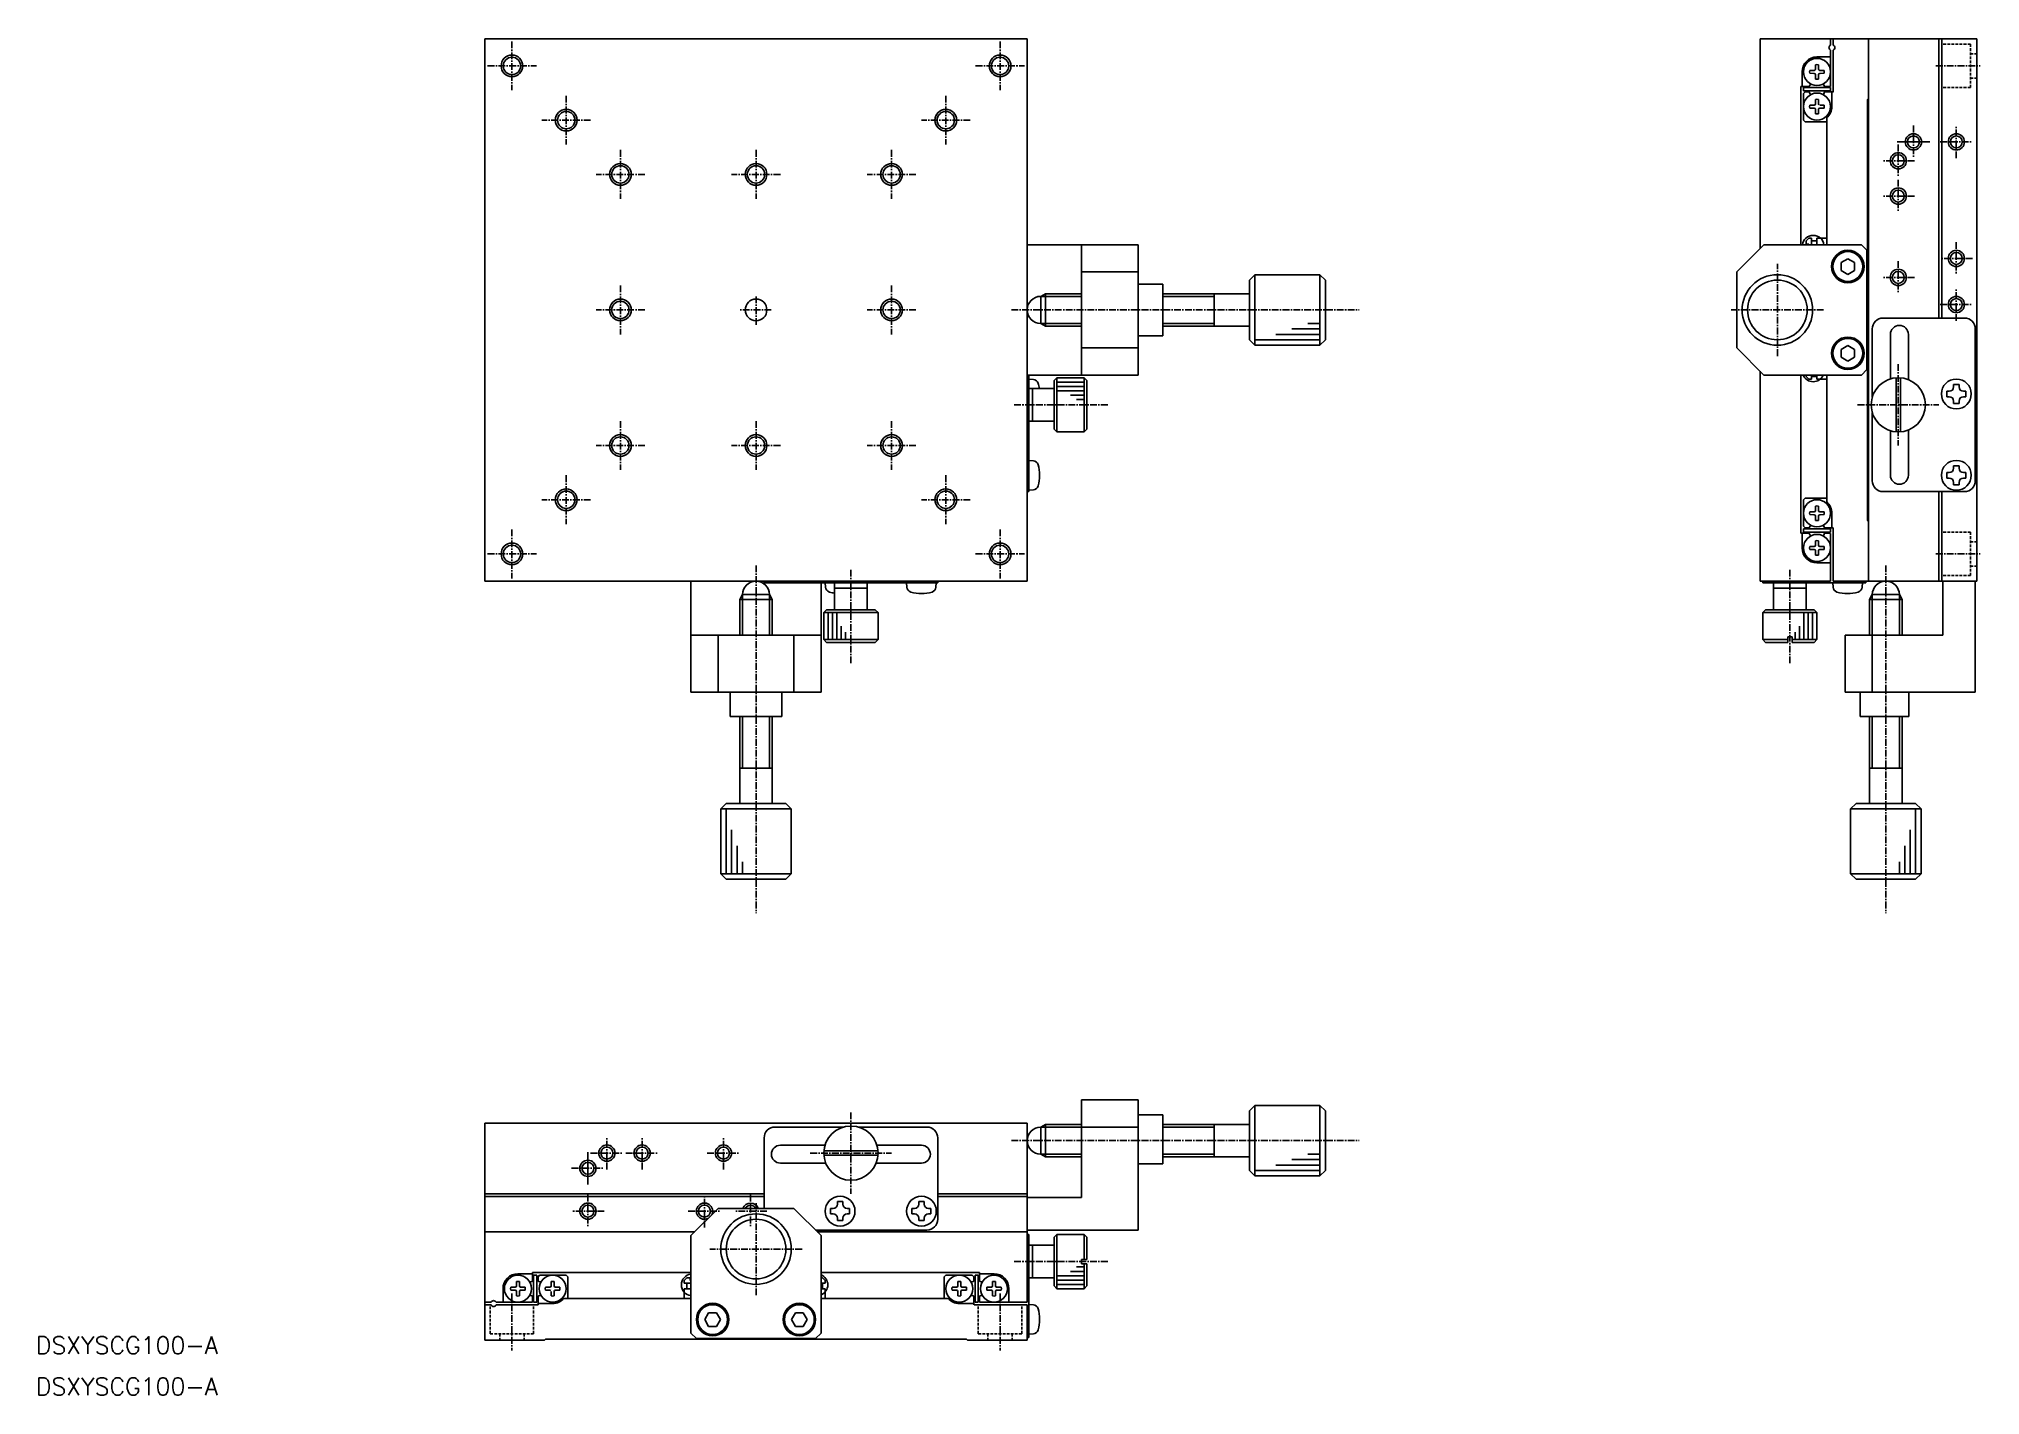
# Model space of a CAD drawing. Extents: x 2601 to 2959, y -719 to -469.
import ezdxf

# ---------------------------------------------------------------- set-up
doc = ezdxf.new("R2010")
doc.units = 0
doc.linetypes.add('CENTER', pattern=[2, 1.25, -0.25, 0.25, -0.25])
doc.linetypes.add('DASHED', pattern=[0.75, 0.5, -0.25])
doc.layers.get('0').update_dxf_attribs({"linetype": 'CONTINUOUS'})
doc.layers.add('CENTER', color=1, linetype='CENTER')
doc.styles.get("Standard").update_dxf_attribs({"font": 'TXT', "bigfont": 'BIGFONT'})

msp = doc.modelspace()

# ---------------------------------------------------------------- linework, layer by layer
for p, q in [((2683.71, -469.05), (2683.71, -569.05)), ((2783.71, -469.05), (2683.71, -469.05)), ((2783.71, -569.05), (2783.71, -469.05)), ((2783.71, -507.05), (2804.21, -507.05)), ((2793.71, -531.05), (2793.71, -507.05)), ((2804.21, -531.05), (2804.21, -507.05)), ((2793.71, -512.05), (2804.21, -512.05)), ((2808.71, -514.3), (2804.21, -514.3)), ((2808.71, -523.8), (2808.71, -514.3)), ((2824.71, -513.55), (2825.71, -512.55)), ((2824.71, -524.55), (2824.71, -513.55)), ((2837.71, -512.55), (2825.71, -512.55)), ((2838.71, -513.55), (2837.71, -512.55)), ((2838.71, -513.55), (2838.71, -524.55)), ((2787.07, -516.05), (2786.21, -516.55)), ((2786.21, -521.55), (2786.21, -516.55)), ((2787.07, -516.05), (2793.71, -516.05)), ((2787.07, -522.05), (2787.07, -516.05)), ((2808.71, -516.05), (2824.71, -516.05)), ((2818.21, -516.05), (2818.21, -522.05)), ((2787.07, -522.05), (2786.21, -521.55)), ((2787.07, -522.05), (2793.71, -522.05)), ((2808.71, -522.05), (2824.71, -522.05)), ((2793.71, -526.05), (2804.21, -526.05)), ((2808.71, -523.8), (2804.21, -523.8)), ((2824.71, -524.55), (2825.71, -525.55)), ((2837.71, -525.55), (2825.71, -525.55)), ((2838.71, -524.55), (2837.71, -525.55)), ((2783.71, -531.05), (2804.21, -531.05)), ((2784.01, -552.55), (2784.01, -531.05)), ((2784.01, -531.8), (2784.85, -531.88)), ((2784.01, -531.8), (2784.85, -531.88)), ((2789.21, -531.55), (2788.71, -532.05)), ((2788.71, -532.05), (2788.71, -541.05)), ((2789.21, -531.55), (2794.21, -531.55)), ((2794.71, -532.05), (2794.21, -531.55)), ((2794.71, -541.05), (2794.71, -532.05)), ((2784.01, -533.55), (2788.71, -533.55)), ((2784.71, -533.55), (2784.71, -539.55)), ((2783.71, -539.55), (2788.71, -539.55)), ((2788.71, -541.05), (2789.21, -541.55)), ((2789.21, -541.55), (2794.21, -541.55)), ((2794.21, -541.55), (2794.71, -541.05)), ((2784.01, -546.8), (2784.85, -546.88)), ((2784.01, -552.55), (2783.71, -552.55)), ((2784.85, -552.23), (2784.01, -552.3)), ((2783.71, -569.05), (2683.71, -569.05)), ((2721.71, -569.05), (2721.71, -589.55)), ((2735.21, -569.35), (2735.21, -569.05)), ((2767.21, -569.35), (2767.21, -569.05)), ((2730.71, -572.42), (2731.21, -571.55)), ((2730.71, -572.42), (2736.71, -572.42)), ((2730.71, -572.42), (2730.71, -579.05)), ((2731.21, -571.55), (2736.21, -571.55)), ((2767.21, -569.35), (2735.21, -569.35)), ((2736.71, -572.42), (2736.21, -571.55)), ((2736.71, -572.42), (2736.71, -579.05)), ((2745.71, -569.35), (2745.71, -589.55)), ((2746.46, -569.35), (2746.53, -570.2)), ((2748.21, -569.35), (2748.21, -574.35)), ((2748.21, -570.35), (2754.21, -570.35)), ((2754.21, -569.35), (2754.21, -574.35)), ((2761.46, -569.35), (2761.53, -570.2)), ((2766.88, -570.2), (2766.96, -569.35)), ((2746.21, -574.85), (2746.71, -574.35)), ((2746.21, -574.85), (2746.21, -579.85)), ((2746.71, -574.35), (2755.71, -574.35)), ((2755.71, -574.35), (2756.21, -574.85)), ((2756.21, -574.85), (2756.21, -579.85)), ((2721.71, -579.05), (2745.71, -579.05)), ((2726.71, -579.05), (2726.71, -589.55)), ((2740.71, -579.05), (2740.71, -589.55)), ((2746.71, -580.35), (2746.21, -579.85)), ((2756.21, -579.85), (2755.71, -580.35)), ((2755.71, -580.35), (2746.71, -580.35)), ((2721.71, -589.55), (2745.71, -589.55)), ((2728.96, -594.05), (2728.96, -589.55)), ((2738.46, -594.05), (2738.46, -589.55)), ((2728.96, -594.05), (2738.46, -594.05)), ((2730.71, -594.05), (2730.71, -610.05)), ((2736.71, -594.05), (2736.71, -610.05)), ((2736.71, -603.55), (2730.71, -603.55)), ((2728.21, -610.05), (2727.21, -611.05)), ((2727.21, -623.05), (2727.21, -611.05)), ((2728.21, -610.05), (2739.21, -610.05)), ((2739.21, -610.05), (2740.21, -611.05)), ((2740.21, -623.05), (2740.21, -611.05)), ((2728.21, -624.05), (2727.21, -623.05)), ((2739.21, -624.05), (2728.21, -624.05)), ((2739.21, -624.05), (2740.21, -623.05))]:
    msp.add_line(p, q)
at = {"color": 7, "linetype": 'CONTINUOUS'}
for p, q in [((2918.85, -469.05), (2918.85, -507.75)), ((2938.85, -469.05), (2918.85, -469.05)), ((2918.85, -507.75), (2918.85, -469.05)), ((2929.35, -472.4), (2931.85, -472.4)), ((2931.85, -469.05), (2931.85, -470.2)), ((2931.85, -477.86), (2931.85, -471.12)), ((2932.35, -469.05), (2932.35, -470.2)), ((2932.35, -478.86), (2932.35, -471.12)), ((2938.85, -469.05), (2938.85, -569.05)), ((2958.85, -469.05), (2938.85, -469.05)), ((2938.85, -469.05), (2938.85, -480.06)), ((2938.85, -469.05), (2938.85, -480.05)), ((2951.85, -520.55), (2951.85, -469.05)), ((2952.35, -520.55), (2952.35, -469.05)), ((2958.85, -569.05), (2958.85, -469.05)), ((2926.6, -475.15), (2926.6, -477.85)), ((2928.85, -474.88), (2928.03, -474.89)), ((2928.85, -475.43), (2928.03, -475.41)), ((2928.85, -474.88), (2929.02, -474.8)), ((2928.85, -475.43), (2929.02, -475.5)), ((2929.08, -474.67), (2929.02, -474.8)), ((2929.08, -475.63), (2929.02, -475.5)), ((2929.08, -474.67), (2929.09, -473.83)), ((2929.08, -475.63), (2929.09, -476.48)), ((2929.62, -474.67), (2929.61, -473.83)), ((2929.62, -475.63), (2929.61, -476.48)), ((2929.62, -474.67), (2929.68, -474.8)), ((2929.62, -475.63), (2929.68, -475.5)), ((2929.85, -474.88), (2929.68, -474.8)), ((2929.85, -475.43), (2929.68, -475.5)), ((2929.85, -474.88), (2930.67, -474.89)), ((2929.85, -475.43), (2930.67, -475.41)), ((2926.35, -477.85), (2927.94, -477.85)), ((2926.35, -477.85), (2926.35, -507.05)), ((2931.85, -478.05), (2926.85, -478.05)), ((2926.85, -478.05), (2926.85, -478.65)), ((2931.85, -478.65), (2926.85, -478.65)), ((2927.15, -478.85), (2926.85, -479.15)), ((2926.85, -484.05), (2926.85, -479.15)), ((2927.15, -478.85), (2927.94, -478.85)), ((2931.85, -477.85), (2930.76, -477.85)), ((2932.35, -478.85), (2930.76, -478.85)), ((2931.85, -478.65), (2931.85, -478.05)), ((2932.1, -481.55), (2932.1, -478.85)), ((2928.85, -481.28), (2928.03, -481.29)), ((2928.85, -481.83), (2928.03, -481.81)), ((2928.85, -481.28), (2929.02, -481.2)), ((2928.85, -481.83), (2929.02, -481.9)), ((2929.08, -481.07), (2929.02, -481.2)), ((2929.08, -482.03), (2929.02, -481.9)), ((2929.08, -481.07), (2929.09, -480.23)), ((2929.08, -482.03), (2929.09, -482.88)), ((2929.62, -481.07), (2929.61, -480.23)), ((2929.62, -482.03), (2929.61, -482.88)), ((2929.62, -481.07), (2929.68, -481.2)), ((2929.62, -482.03), (2929.68, -481.9)), ((2929.85, -481.83), (2929.68, -481.9)), ((2929.85, -481.28), (2930.67, -481.29)), ((2929.85, -481.83), (2930.67, -481.81)), ((2938.65, -480.25), (2938.85, -480.05)), ((2938.65, -480.26), (2938.85, -480.06)), ((2938.65, -557.85), (2938.65, -480.25)), ((2938.65, -480.26), (2938.65, -557.85)), ((2927.15, -484.35), (2926.85, -484.05)), ((2927.15, -484.35), (2931.15, -484.35)), ((2931.15, -507.05), (2931.15, -483.63)), ((2914.55, -512.05), (2919.55, -507.05)), ((2937.55, -507.05), (2919.55, -507.05)), ((2927.85, -505.8), (2927.35, -506.3)), ((2927.35, -506.9), (2927.35, -506.3)), ((2927.35, -506.9), (2927.85, -506.9)), ((2927.85, -505.8), (2928.35, -505.8)), ((2927.85, -507.05), (2927.85, -506.9)), ((2928.35, -505.8), (2928.35, -507.05)), ((2928.35, -506.3), (2929.35, -506.3)), ((2931.15, -505.8), (2929.35, -505.8)), ((2929.35, -505.8), (2929.35, -507.05)), ((2938.55, -508.05), (2937.55, -507.05)), ((2938.55, -508.05), (2938.55, -530.05)), ((2935.05, -509.61), (2933.8, -510.33)), ((2933.8, -510.33), (2933.8, -511.77)), ((2933.8, -511.77), (2935.05, -512.49)), ((2936.3, -510.33), (2935.05, -509.61)), ((2935.05, -512.49), (2936.3, -511.77)), ((2936.3, -511.77), (2936.3, -510.33)), ((2914.55, -512.05), (2914.55, -526.05)), ((2939.55, -535.15), (2939.55, -522.55)), ((2956.55, -520.55), (2941.55, -520.55)), ((2958.55, -550.55), (2958.55, -522.55)), ((2914.55, -526.05), (2919.55, -531.05)), ((2935.05, -525.61), (2933.8, -526.33)), ((2936.3, -526.33), (2935.05, -525.61)), ((2942.9, -531.77), (2942.9, -523.55)), ((2946.2, -531.91), (2946.2, -523.55)), ((2933.8, -526.33), (2933.8, -527.77)), ((2933.8, -527.77), (2935.05, -528.49)), ((2935.05, -528.49), (2936.3, -527.77)), ((2936.3, -527.77), (2936.3, -526.33)), ((2918.85, -569.05), (2918.85, -530.35)), ((2918.85, -569.05), (2918.85, -530.35)), ((2937.55, -531.05), (2919.55, -531.05)), ((2926.35, -531.05), (2926.35, -560.24)), ((2927.35, -531.05), (2927.35, -531.3)), ((2927.85, -531.8), (2927.35, -531.3)), ((2927.85, -531.8), (2928.35, -531.8)), ((2928.35, -531.8), (2928.35, -531.05)), ((2928.35, -531.3), (2929.35, -531.3)), ((2929.35, -531.8), (2929.35, -531.05)), ((2931.15, -531.8), (2929.35, -531.8)), ((2931.15, -554.47), (2931.15, -531.05)), ((2938.55, -530.05), (2937.55, -531.05)), ((2943.95, -541.53), (2943.95, -531.57)), ((2944.75, -541.53), (2944.75, -531.57)), ((2954.55, -532.8), (2954.55, -533.25)), ((2955.55, -532.8), (2954.55, -532.8)), ((2955.55, -532.8), (2955.55, -533.25)), ((2953.3, -534.05), (2953.75, -534.05)), ((2953.3, -534.05), (2953.3, -535.05)), ((2953.3, -535.05), (2953.75, -535.05)), ((2954.55, -536.3), (2954.55, -535.85)), ((2954.55, -536.3), (2955.55, -536.3)), ((2955.55, -536.3), (2955.55, -535.85)), ((2956.8, -534.05), (2956.35, -534.05)), ((2956.8, -535.05), (2956.35, -535.05)), ((2956.8, -535.05), (2956.8, -534.05)), ((2939.55, -550.55), (2939.55, -537.95)), ((2942.9, -549.55), (2942.9, -541.34)), ((2946.2, -549.55), (2946.2, -541.2)), ((2953.3, -549.05), (2953.75, -549.05)), ((2953.3, -549.05), (2953.3, -550.05)), ((2953.3, -550.05), (2953.75, -550.05)), ((2954.55, -547.8), (2954.55, -548.25)), ((2955.55, -547.8), (2954.55, -547.8)), ((2954.55, -551.3), (2954.55, -550.85)), ((2955.55, -547.8), (2955.55, -548.25)), ((2955.55, -551.3), (2955.55, -550.85)), ((2956.8, -549.05), (2956.35, -549.05)), ((2956.8, -550.05), (2956.35, -550.05)), ((2956.8, -550.05), (2956.8, -549.05)), ((2927.15, -553.74), (2926.85, -554.04)), ((2926.85, -554.04), (2926.85, -558.94)), ((2927.15, -553.74), (2931.15, -553.74)), ((2941.55, -552.55), (2956.55, -552.55)), ((2951.85, -569.05), (2951.85, -552.55)), ((2952.35, -569.05), (2952.35, -552.55)), ((2954.55, -551.3), (2955.55, -551.3)), ((2928.85, -556.27), (2928.03, -556.28)), ((2928.85, -556.82), (2928.03, -556.8)), ((2928.85, -556.27), (2929.02, -556.2)), ((2928.85, -556.82), (2929.02, -556.89)), ((2929.08, -556.06), (2929.02, -556.2)), ((2929.08, -557.03), (2929.02, -556.89)), ((2929.08, -556.06), (2929.09, -555.22)), ((2929.08, -557.03), (2929.09, -557.87)), ((2929.62, -556.06), (2929.61, -555.22)), ((2929.62, -557.03), (2929.61, -557.87)), ((2929.62, -556.06), (2929.68, -556.2)), ((2929.62, -557.03), (2929.68, -556.89)), ((2929.85, -556.27), (2929.68, -556.2)), ((2929.85, -556.82), (2929.68, -556.89)), ((2929.85, -556.27), (2930.67, -556.28)), ((2929.85, -556.82), (2930.67, -556.8)), ((2932.1, -556.54), (2932.1, -559.24)), ((2938.65, -557.85), (2938.85, -558.05)), ((2938.65, -557.85), (2938.85, -558.05)), ((2938.85, -569.05), (2938.85, -558.05)), ((2938.85, -569.05), (2938.85, -558.05)), ((2926.35, -560.24), (2927.94, -560.24)), ((2926.6, -562.94), (2926.6, -560.24)), ((2927.15, -559.24), (2926.85, -558.94)), ((2931.85, -559.44), (2926.85, -559.44)), ((2926.85, -559.44), (2926.85, -560.04)), ((2931.85, -560.04), (2926.85, -560.04)), ((2927.15, -559.24), (2927.94, -559.24)), ((2929.08, -562.46), (2929.09, -561.62)), ((2929.62, -562.46), (2929.61, -561.62)), ((2932.35, -559.24), (2930.76, -559.24)), ((2931.85, -560.24), (2930.76, -560.24)), ((2931.85, -560.04), (2931.85, -559.44)), ((2931.85, -569.05), (2931.85, -560.25)), ((2932.35, -569.05), (2932.35, -559.25)), ((2928.85, -562.67), (2928.03, -562.68)), ((2928.85, -563.22), (2928.03, -563.2)), ((2928.85, -562.67), (2929.02, -562.6)), ((2928.85, -563.22), (2929.02, -563.29)), ((2929.08, -562.46), (2929.02, -562.6)), ((2929.08, -563.43), (2929.02, -563.29)), ((2929.08, -563.43), (2929.09, -564.27)), ((2929.62, -563.43), (2929.61, -564.27)), ((2929.62, -562.46), (2929.68, -562.6)), ((2929.62, -563.43), (2929.68, -563.29)), ((2929.85, -562.67), (2929.68, -562.6)), ((2929.85, -563.22), (2929.68, -563.29)), ((2929.85, -562.67), (2930.67, -562.68)), ((2929.85, -563.22), (2930.67, -563.2)), ((2918.85, -569.05), (2931.85, -569.05)), ((2919.35, -569.05), (2919.35, -569.35)), ((2929.35, -565.69), (2931.85, -565.69)), ((2938.85, -569.05), (2932.35, -569.05)), ((2938.35, -569.35), (2938.35, -569.05)), ((2958.85, -569.05), (2938.85, -569.05)), ((2952.55, -569.05), (2952.55, -579.05)), ((2958.55, -569.05), (2958.55, -589.55)), ((2919.35, -569.35), (2938.35, -569.35)), ((2921.35, -569.35), (2921.35, -574.35)), ((2921.35, -570.35), (2927.35, -570.35)), ((2927.35, -569.35), (2927.35, -574.35)), ((2932.25, -569.35), (2932.33, -570.2)), ((2937.68, -570.2), (2937.75, -569.35)), ((2939.05, -572.42), (2939.55, -571.55)), ((2945.05, -572.42), (2939.05, -572.42)), ((2939.05, -572.42), (2939.05, -579.05)), ((2944.55, -571.55), (2939.55, -571.55)), ((2945.05, -572.42), (2944.55, -571.55)), ((2945.05, -572.42), (2945.05, -579.05)), ((2919.35, -574.85), (2919.85, -574.35)), ((2919.35, -574.85), (2919.35, -579.85)), ((2919.85, -574.35), (2928.85, -574.35)), ((2928.85, -574.35), (2929.35, -574.85)), ((2929.35, -574.85), (2929.35, -579.85)), ((2919.85, -580.35), (2919.35, -579.85)), ((2923.95, -579.35), (2924.75, -579.35)), ((2923.95, -580.35), (2923.95, -579.35)), ((2924.75, -579.35), (2924.75, -580.35)), ((2929.35, -579.85), (2928.85, -580.35)), ((2934.55, -579.05), (2934.55, -589.55)), ((2952.55, -579.05), (2934.55, -579.05)), ((2939.55, -579.05), (2939.55, -589.55)), ((2923.95, -580.35), (2919.85, -580.35)), ((2928.85, -580.35), (2924.75, -580.35)), ((2934.55, -589.55), (2958.55, -589.55)), ((2937.3, -589.55), (2937.3, -594.05)), ((2946.3, -589.55), (2946.3, -594.05)), ((2937.3, -594.05), (2946.3, -594.05)), ((2939.05, -594.05), (2939.05, -610.05)), ((2945.05, -594.05), (2945.05, -610.05)), ((2939.05, -603.55), (2945.05, -603.55)), ((2936.55, -610.05), (2935.55, -611.05)), ((2935.55, -623.05), (2935.55, -611.05)), ((2947.55, -610.05), (2936.55, -610.05)), ((2947.55, -610.05), (2948.55, -611.05)), ((2948.55, -623.05), (2948.55, -611.05)), ((2936.55, -624.05), (2935.55, -623.05)), ((2936.55, -624.05), (2947.55, -624.05)), ((2947.55, -624.05), (2948.55, -623.05)), ((2793.71, -682.75), (2793.71, -664.75)), ((2793.71, -664.75), (2804.21, -664.75)), ((2804.21, -664.75), (2804.21, -688.75)), ((2824.71, -666.75), (2825.71, -665.75)), ((2837.71, -665.75), (2825.71, -665.75)), ((2838.71, -666.75), (2837.71, -665.75)), ((2683.71, -689.05), (2683.71, -669.05)), ((2683.71, -669.05), (2783.71, -669.05)), ((2783.71, -689.05), (2783.71, -669.05)), ((2787.07, -669.25), (2786.21, -669.75)), ((2787.07, -669.25), (2793.71, -669.25)), ((2787.07, -675.25), (2787.07, -669.25)), ((2804.21, -667.5), (2808.71, -667.5)), ((2808.71, -667.5), (2808.71, -676.5)), ((2808.71, -669.25), (2824.71, -669.25)), ((2818.21, -669.25), (2818.21, -675.25)), ((2824.71, -677.75), (2824.71, -666.75)), ((2838.71, -666.75), (2838.71, -677.75)), ((2735.21, -684.75), (2735.21, -671.75)), ((2749.81, -669.75), (2737.21, -669.75)), ((2765.21, -669.75), (2752.61, -669.75)), ((2767.21, -671.75), (2767.21, -686.75)), ((2786.21, -674.75), (2786.21, -669.75)), ((2793.71, -669.75), (2804.21, -669.75)), ((2746.42, -673.1), (2738.21, -673.1)), ((2746.56, -676.4), (2738.21, -676.4)), ((2756.19, -674.15), (2746.22, -674.15)), ((2756.19, -674.95), (2746.22, -674.95)), ((2764.21, -676.4), (2755.85, -676.4)), ((2764.21, -673.1), (2755.99, -673.1)), ((2787.07, -675.25), (2786.21, -674.75)), ((2787.07, -675.25), (2793.71, -675.25)), ((2804.21, -676.5), (2808.71, -676.5)), ((2808.71, -675.25), (2824.71, -675.25)), ((2824.71, -677.75), (2825.71, -678.75)), ((2837.71, -678.75), (2825.71, -678.75)), ((2838.71, -677.75), (2837.71, -678.75)), ((2735.21, -682.05), (2683.71, -682.05)), ((2735.21, -682.55), (2683.71, -682.55)), ((2748.71, -683.5), (2749.71, -683.5)), ((2748.71, -683.5), (2748.71, -683.95)), ((2749.71, -683.5), (2749.71, -683.95)), ((2763.71, -683.5), (2764.71, -683.5)), ((2763.71, -683.5), (2763.71, -683.95)), ((2764.71, -683.5), (2764.71, -683.95)), ((2783.71, -682.05), (2767.21, -682.05)), ((2783.71, -682.55), (2767.21, -682.55)), ((2783.71, -682.75), (2793.71, -682.75)), ((2726.71, -684.75), (2721.71, -689.75)), ((2726.71, -684.75), (2740.71, -684.75)), ((2740.71, -684.75), (2745.71, -689.75)), ((2747.46, -685.75), (2747.46, -684.75)), ((2747.46, -684.75), (2747.91, -684.75)), ((2747.46, -685.75), (2747.91, -685.75)), ((2748.71, -687), (2748.71, -686.55)), ((2749.71, -687), (2748.71, -687)), ((2749.71, -687), (2749.71, -686.55)), ((2750.96, -684.75), (2750.51, -684.75)), ((2750.96, -685.75), (2750.51, -685.75)), ((2750.96, -684.75), (2750.96, -685.75)), ((2762.46, -685.75), (2762.46, -684.75)), ((2762.46, -684.75), (2762.91, -684.75)), ((2762.46, -685.75), (2762.91, -685.75)), ((2763.71, -687), (2763.71, -686.55)), ((2764.71, -687), (2763.71, -687)), ((2764.71, -687), (2764.71, -686.55)), ((2765.96, -684.75), (2765.51, -684.75)), ((2765.96, -685.75), (2765.51, -685.75)), ((2765.96, -684.75), (2765.96, -685.75)), ((2683.71, -689.05), (2722.41, -689.05)), ((2683.71, -709.05), (2683.71, -689.05)), ((2722.41, -689.05), (2683.71, -689.05)), ((2721.71, -707.75), (2721.71, -689.75)), ((2765.21, -688.75), (2744.71, -688.75)), ((2783.71, -689.05), (2745.01, -689.05)), ((2783.71, -689.05), (2745.01, -689.05)), ((2745.71, -707.75), (2745.71, -689.75)), ((2783.71, -688.75), (2804.21, -688.75)), ((2783.71, -689.05), (2783.71, -702.05)), ((2783.71, -689.55), (2784.01, -689.55)), ((2784.01, -689.55), (2784.01, -708.55)), ((2789.21, -689.55), (2788.71, -690.05)), ((2788.71, -690.05), (2788.71, -699.05)), ((2789.21, -689.55), (2794.21, -689.55)), ((2794.71, -690.05), (2794.21, -689.55)), ((2794.71, -694.15), (2794.71, -690.05)), ((2784.01, -691.55), (2788.71, -691.55)), ((2784.71, -691.55), (2784.71, -697.55)), ((2793.71, -694.15), (2793.71, -694.95)), ((2794.71, -694.15), (2793.71, -694.15)), ((2689.81, -696.8), (2692.51, -696.8)), ((2692.51, -696.55), (2692.51, -698.14)), ((2692.51, -696.55), (2721.71, -696.55)), ((2692.71, -702.05), (2692.71, -697.05)), ((2692.71, -697.05), (2693.31, -697.05)), ((2693.31, -702.05), (2693.31, -697.05)), ((2693.51, -697.35), (2693.81, -697.05)), ((2693.51, -697.35), (2693.51, -698.14)), ((2698.71, -697.05), (2693.81, -697.05)), ((2699.01, -697.35), (2698.71, -697.05)), ((2699.01, -697.35), (2699.01, -701.35)), ((2720.45, -698.05), (2720.95, -697.55)), ((2720.45, -698.05), (2720.45, -698.55)), ((2721.55, -697.55), (2720.95, -697.55)), ((2721.55, -697.55), (2721.55, -698.05)), ((2721.71, -698.05), (2721.55, -698.05)), ((2745.71, -696.55), (2774.9, -696.55)), ((2745.71, -697.55), (2745.95, -697.55)), ((2746.45, -698.05), (2745.95, -697.55)), ((2746.45, -698.05), (2746.45, -698.55)), ((2768.4, -697.35), (2768.7, -697.05)), ((2768.4, -697.35), (2768.4, -701.35)), ((2768.7, -697.05), (2773.6, -697.05)), ((2773.9, -697.35), (2773.6, -697.05)), ((2773.9, -697.35), (2773.9, -698.14)), ((2774.1, -702.05), (2774.1, -697.05)), ((2774.1, -697.05), (2774.7, -697.05)), ((2774.7, -702.05), (2774.7, -697.05)), ((2774.9, -696.55), (2774.9, -698.14)), ((2777.6, -696.8), (2774.9, -696.8)), ((2784.01, -697.55), (2788.71, -697.55)), ((2793.71, -694.95), (2794.71, -694.95)), ((2794.71, -699.05), (2794.71, -694.95)), ((2687.06, -699.55), (2687.06, -702.05)), ((2689.32, -699.28), (2688.48, -699.29)), ((2689.32, -699.83), (2688.48, -699.81)), ((2689.32, -699.28), (2689.46, -699.22)), ((2689.32, -699.83), (2689.46, -699.89)), ((2689.53, -699.05), (2689.46, -699.22)), ((2689.53, -700.05), (2689.46, -699.89)), ((2689.53, -699.05), (2689.55, -698.23)), ((2689.53, -700.05), (2689.55, -700.88)), ((2690.08, -699.05), (2690.07, -698.23)), ((2690.08, -700.05), (2690.07, -700.88)), ((2690.08, -699.05), (2690.15, -699.22)), ((2690.08, -700.05), (2690.15, -699.89)), ((2690.29, -699.28), (2690.15, -699.22)), ((2690.29, -699.83), (2690.15, -699.89)), ((2690.29, -699.28), (2691.13, -699.29)), ((2690.29, -699.83), (2691.13, -699.81)), ((2692.51, -702.05), (2692.51, -700.97)), ((2693.51, -702.55), (2693.51, -700.97)), ((2695.72, -699.28), (2694.88, -699.29)), ((2695.72, -699.83), (2694.88, -699.81)), ((2695.72, -699.28), (2695.86, -699.22)), ((2695.72, -699.83), (2695.86, -699.89)), ((2695.93, -699.05), (2695.86, -699.22)), ((2695.93, -699.05), (2695.95, -698.23)), ((2695.93, -700.05), (2695.95, -700.88)), ((2696.48, -699.05), (2696.47, -698.23)), ((2696.48, -700.05), (2696.47, -700.88)), ((2696.48, -699.05), (2696.55, -699.22)), ((2696.48, -700.05), (2696.55, -699.89)), ((2696.69, -699.28), (2696.55, -699.22)), ((2696.69, -699.83), (2696.55, -699.89)), ((2696.69, -699.28), (2697.53, -699.29)), ((2696.69, -699.83), (2697.53, -699.81)), ((2721.71, -701.35), (2698.29, -701.35)), ((2720.45, -698.55), (2721.71, -698.55)), ((2720.45, -701.35), (2720.45, -699.55)), ((2720.45, -699.55), (2721.71, -699.55)), ((2720.95, -698.55), (2720.95, -699.55)), ((2746.45, -698.55), (2745.71, -698.55)), ((2746.45, -699.55), (2745.71, -699.55)), ((2769.12, -701.35), (2745.71, -701.35)), ((2745.95, -698.55), (2745.95, -699.55)), ((2746.45, -701.35), (2746.45, -699.55)), ((2770.72, -699.28), (2769.88, -699.29)), ((2770.72, -699.83), (2769.88, -699.81)), ((2770.72, -699.28), (2770.85, -699.22)), ((2770.72, -699.83), (2770.85, -699.89)), ((2770.93, -699.05), (2770.85, -699.22)), ((2770.93, -700.05), (2770.85, -699.89)), ((2770.93, -699.05), (2770.94, -698.23)), ((2770.93, -700.05), (2770.94, -700.88)), ((2771.47, -699.05), (2771.46, -698.23)), ((2771.47, -700.05), (2771.46, -700.88)), ((2771.47, -699.05), (2771.55, -699.22)), ((2771.47, -700.05), (2771.55, -699.89)), ((2771.68, -699.28), (2771.55, -699.22)), ((2771.68, -699.83), (2771.55, -699.89)), ((2771.68, -699.28), (2772.53, -699.29)), ((2771.68, -699.83), (2772.53, -699.81)), ((2773.9, -702.55), (2773.9, -700.97)), ((2774.9, -702.05), (2774.9, -700.97)), ((2777.12, -699.28), (2776.28, -699.29)), ((2777.12, -699.83), (2776.28, -699.81)), ((2777.12, -699.28), (2777.25, -699.22)), ((2777.12, -699.83), (2777.25, -699.89)), ((2777.33, -699.05), (2777.25, -699.22)), ((2777.33, -700.05), (2777.25, -699.89)), ((2777.33, -699.05), (2777.34, -698.23)), ((2777.33, -700.05), (2777.34, -700.88)), ((2777.87, -699.05), (2777.86, -698.23)), ((2777.87, -700.05), (2777.86, -700.88)), ((2777.87, -699.05), (2777.95, -699.22)), ((2777.87, -700.05), (2777.95, -699.89)), ((2778.08, -699.28), (2777.95, -699.22)), ((2778.08, -699.83), (2777.95, -699.89)), ((2778.08, -699.28), (2778.93, -699.29)), ((2778.08, -699.83), (2778.93, -699.81)), ((2780.35, -699.55), (2780.35, -702.05)), ((2788.71, -699.05), (2789.21, -699.55)), ((2789.21, -699.55), (2794.21, -699.55)), ((2794.21, -699.55), (2794.71, -699.05)), ((2683.71, -702.05), (2684.85, -702.05)), ((2683.71, -702.55), (2684.85, -702.55)), ((2692.51, -702.05), (2685.77, -702.05)), ((2693.51, -702.55), (2685.77, -702.55)), ((2693.31, -702.05), (2692.71, -702.05)), ((2696.21, -702.3), (2693.51, -702.3)), ((2724.26, -705.25), (2724.98, -704)), ((2724.98, -704), (2726.43, -704)), ((2726.43, -704), (2727.15, -705.25)), ((2740.26, -705.25), (2740.98, -704)), ((2740.98, -704), (2742.43, -704)), ((2742.43, -704), (2743.15, -705.25)), ((2771.2, -702.3), (2773.9, -702.3)), ((2783.71, -702.55), (2773.91, -702.55)), ((2774.7, -702.05), (2774.1, -702.05)), ((2783.71, -702.05), (2774.91, -702.05)), ((2783.71, -709.05), (2783.71, -702.55)), ((2784.01, -702.45), (2784.85, -702.53)), ((2722.71, -708.75), (2721.71, -707.75)), ((2722.71, -708.75), (2744.71, -708.75)), ((2724.98, -706.5), (2724.26, -705.25)), ((2726.43, -706.5), (2724.98, -706.5)), ((2727.15, -705.25), (2726.43, -706.5)), ((2740.98, -706.5), (2740.26, -705.25)), ((2742.43, -706.5), (2740.98, -706.5)), ((2743.15, -705.25), (2742.43, -706.5)), ((2744.71, -708.75), (2745.71, -707.75)), ((2784.01, -708.55), (2783.71, -708.55)), ((2784.85, -707.88), (2784.01, -707.95)), ((2683.71, -709.05), (2694.71, -709.05)), ((2694.91, -708.85), (2694.71, -709.05)), ((2772.51, -708.85), (2694.91, -708.85)), ((2772.51, -708.85), (2772.71, -709.05)), ((2783.71, -709.05), (2772.71, -709.05))]:
    msp.add_line(p, q, dxfattribs=at)
at = {"color": 3, "linetype": 'DASHED'}
for p, q in [((2957.65, -470.05), (2952.35, -470.05)), ((2957.65, -478.05), (2957.65, -470.05)), ((2957.65, -471.8), (2958.85, -471.8)), ((2957.65, -478.05), (2952.35, -478.05)), ((2957.65, -476.3), (2958.85, -476.3)), ((2957.65, -560.05), (2952.35, -560.05)), ((2957.65, -560.05), (2957.65, -568.05)), ((2957.65, -561.8), (2958.85, -561.8)), ((2957.65, -568.05), (2952.35, -568.05)), ((2957.65, -566.3), (2958.85, -566.3)), ((2684.71, -707.85), (2684.71, -702.55)), ((2692.71, -707.85), (2692.71, -702.55)), ((2774.7, -707.85), (2774.7, -702.55)), ((2782.7, -707.85), (2782.7, -702.55)), ((2692.71, -707.85), (2684.71, -707.85)), ((2686.46, -707.85), (2686.46, -709.05)), ((2690.96, -707.85), (2690.96, -709.05)), ((2782.7, -707.85), (2774.7, -707.85)), ((2776.45, -707.85), (2776.45, -709.05)), ((2780.95, -707.85), (2780.95, -709.05))]:
    msp.add_line(p, q, dxfattribs=at)
at = {"color": 3, "linetype": 'CONTINUOUS'}
for p, q in [((2825.71, -525.55), (2825.71, -512.55)), ((2837.71, -512.55), (2837.71, -525.55)), ((2793.71, -516.55), (2786.21, -516.55)), ((2818.21, -516.55), (2808.71, -516.55)), ((2793.71, -521.55), (2786.21, -521.55)), ((2818.21, -521.55), (2808.71, -521.55)), ((2837.71, -522.55), (2832.54, -522.55)), ((2837.71, -521.55), (2835.47, -521.55)), ((2837.71, -524.55), (2825.71, -524.55)), ((2837.71, -523.55), (2829.59, -523.55)), ((2789.21, -531.55), (2789.21, -541.55)), ((2789.21, -532.35), (2794.21, -532.35)), ((2789.21, -533.15), (2794.21, -533.15)), ((2794.21, -531.55), (2794.21, -541.55)), ((2789.21, -533.95), (2794.21, -533.95)), ((2791.71, -534.75), (2794.21, -534.75)), ((2792.83, -535.55), (2794.21, -535.55)), ((2731.21, -579.05), (2731.21, -571.55)), ((2736.21, -579.05), (2736.21, -571.55)), ((2939.55, -579.05), (2939.55, -571.55)), ((2944.55, -579.05), (2944.55, -571.55)), ((2746.21, -574.85), (2756.21, -574.85)), ((2747.01, -574.85), (2747.01, -579.85)), ((2747.81, -574.85), (2747.81, -579.85)), ((2748.61, -574.85), (2748.61, -579.85)), ((2919.35, -574.85), (2929.35, -574.85)), ((2926.95, -574.85), (2926.95, -579.85)), ((2927.75, -574.85), (2927.75, -579.85)), ((2928.55, -574.85), (2928.55, -579.85)), ((2746.21, -579.85), (2756.21, -579.85)), ((2749.41, -577.35), (2749.41, -579.85)), ((2750.21, -578.48), (2750.21, -579.85)), ((2919.35, -579.85), (2923.95, -579.85)), ((2924.75, -579.85), (2929.35, -579.85)), ((2925.35, -578.48), (2925.35, -579.85)), ((2926.15, -577.35), (2926.15, -579.85)), ((2731.21, -603.55), (2731.21, -594.05)), ((2736.21, -603.55), (2736.21, -594.05)), ((2939.55, -603.55), (2939.55, -594.05)), ((2944.55, -603.55), (2944.55, -594.05)), ((2727.21, -611.05), (2740.21, -611.05)), ((2728.21, -623.05), (2728.21, -611.05)), ((2948.55, -611.05), (2935.55, -611.05)), ((2947.55, -623.05), (2947.55, -611.05)), ((2729.21, -623.05), (2729.21, -614.93)), ((2946.55, -623.05), (2946.55, -614.93)), ((2730.21, -623.05), (2730.21, -617.88)), ((2945.55, -623.05), (2945.55, -617.88)), ((2731.21, -623.05), (2731.21, -620.82)), ((2944.55, -623.05), (2944.55, -620.82)), ((2740.21, -623.05), (2727.21, -623.05)), ((2935.55, -623.05), (2948.55, -623.05)), ((2825.71, -678.75), (2825.71, -665.75)), ((2837.71, -665.75), (2837.71, -678.75)), ((2793.71, -669.75), (2786.21, -669.75)), ((2818.21, -669.75), (2808.71, -669.75)), ((2793.71, -674.75), (2786.21, -674.75)), ((2818.21, -674.75), (2808.71, -674.75)), ((2837.71, -675.75), (2832.54, -675.75)), ((2837.71, -674.75), (2835.47, -674.75)), ((2837.71, -677.75), (2825.71, -677.75)), ((2837.71, -676.75), (2829.59, -676.75)), ((2789.21, -689.55), (2789.21, -699.55)), ((2794.21, -689.55), (2794.21, -694.15)), ((2789.21, -697.15), (2794.21, -697.15)), ((2789.21, -697.95), (2794.21, -697.95)), ((2791.71, -696.35), (2794.21, -696.35)), ((2792.83, -695.55), (2794.21, -695.55)), ((2794.21, -694.95), (2794.21, -699.55)), ((2789.21, -698.75), (2794.21, -698.75))]:
    msp.add_line(p, q, dxfattribs=at)
for centre, radius in [((2688.71, -474.05), 2), ((2778.71, -474.05), 2), ((2698.71, -484.05), 2), ((2768.71, -484.05), 2), ((2947.15, -488.05), 1.5), ((2955.05, -488.05), 1.5), ((2944.35, -491.55), 1.5), ((2708.71, -494.05), 2), ((2733.71, -494.05), 2), ((2758.71, -494.05), 2), ((2944.35, -498.05), 1.5), ((2955.05, -509.55), 1.5), ((2944.35, -513.05), 1.5), ((2708.71, -519.05), 2), ((2758.71, -519.05), 2), ((2955.05, -518.05), 1.5), ((2708.71, -544.05), 2), ((2733.71, -544.05), 2), ((2758.71, -544.05), 2), ((2698.71, -554.05), 2), ((2768.71, -554.05), 2), ((2688.71, -564.05), 2), ((2778.71, -564.05), 2), ((2702.71, -677.35), 1.5), ((2706.21, -674.55), 1.5), ((2712.71, -674.55), 1.5), ((2727.71, -674.55), 1.5), ((2702.71, -685.25), 1.5)]:
    msp.add_circle(centre, radius, dxfattribs=at)
for centre, radius in [((2688.71, -474.05), 1.6), ((2778.71, -474.05), 1.6), ((2698.71, -484.05), 1.6), ((2768.71, -484.05), 1.6), ((2708.71, -494.05), 1.6), ((2733.71, -494.05), 1.6), ((2758.71, -494.05), 1.6), ((2708.71, -519.05), 1.6), ((2733.71, -519.05), 2), ((2758.71, -519.05), 1.6), ((2708.71, -544.05), 1.6), ((2733.71, -544.05), 1.6), ((2758.71, -544.05), 1.6), ((2698.71, -554.05), 1.6), ((2768.71, -554.05), 1.6), ((2688.71, -564.05), 1.6), ((2778.71, -564.05), 1.6)]:
    msp.add_circle(centre, radius)
at = {"color": 7, "linetype": 'CONTINUOUS'}
for centre, radius in [((2929.35, -475.15), 2.5), ((2929.35, -481.55), 2.5), ((2947.15, -488.05), 1.1), ((2955.05, -488.05), 1.1), ((2944.35, -491.55), 1.1), ((2944.35, -498.05), 1.1), ((2935.05, -511.05), 3), ((2935.05, -511.05), 2.75), ((2955.05, -509.55), 1.1), ((2922.05, -519.05), 6.5), ((2922.05, -519.05), 5.5), ((2944.35, -513.05), 1.1), ((2955.05, -518.05), 1.1), ((2935.05, -527.05), 3), ((2935.05, -527.05), 2.75), ((2944.35, -536.55), 5), ((2955.05, -534.55), 2.75), ((2955.05, -549.55), 2.75), ((2929.35, -556.54), 2.5), ((2929.35, -562.94), 2.5), ((2751.21, -674.55), 5), ((2702.71, -677.35), 1.1), ((2706.21, -674.55), 1.1), ((2712.71, -674.55), 1.1), ((2727.71, -674.55), 1.1), ((2749.21, -685.25), 2.75), ((2764.21, -685.25), 2.75), ((2702.71, -685.25), 1.1), ((2724.21, -685.25), 1.1), ((2733.71, -692.25), 6.5), ((2733.71, -692.25), 5.5), ((2689.81, -699.55), 2.5), ((2696.21, -699.55), 2.5), ((2771.2, -699.55), 2.5), ((2777.6, -699.55), 2.5), ((2725.71, -705.25), 3), ((2725.71, -705.25), 2.75), ((2741.71, -705.25), 3), ((2741.71, -705.25), 2.75)]:
    msp.add_circle(centre, radius, dxfattribs=at)
for centre, radius, start, end in [((2929.35, -475.15), 2.75, 90, 180), ((2932.05, -470.66), 0.5, 113.5782, 246.4218), ((2932.15, -470.66), 0.5, 293.5782, 66.4218), ((2929.35, -475.15), 1.35, 168.8959, 191.1041), ((2929.35, -475.15), 1.35, 78.8959, 101.1041), ((2929.35, -475.15), 1.35, 348.8959, 11.1041), ((2929.35, -478.35), 1.5, 139.4584, 168.463), ((2929.35, -478.35), 1.5, 191.5369, 220.5416), ((2929.35, -475.15), 1.35, 258.8959, 281.1041), ((2929.35, -478.35), 1.5, 11.537, 40.5416), ((2929.35, -478.35), 1.5, 319.4584, 348.463), ((2929.35, -481.55), 1.35, 168.8959, 191.1041), ((2929.35, -481.55), 1.35, 78.8959, 101.1041), ((2929.35, -481.55), 1.35, 258.8959, 281.1041), ((2929.35, -481.55), 1.35, 348.8959, 11.1041), ((2929.35, -481.55), 2.75, 310.8851, 0), ((2941.55, -522.55), 2, 90, 180), ((2944.55, -523.55), 1.65, 0, 180), ((2956.55, -522.55), 2, 0, 90), ((2953.75, -533.25), 0.8, 270, 0), ((2956.35, -533.25), 0.8, 180, 270), ((2953.75, -535.85), 0.8, 0, 90), ((2956.35, -535.85), 0.8, 90, 180), ((2941.55, -550.55), 2, 180, 270), ((2944.55, -549.55), 1.65, 180, 0), ((2953.75, -548.25), 0.8, 270, 0), ((2953.75, -550.85), 0.8, 0, 90), ((2956.35, -548.25), 0.8, 180, 270), ((2956.35, -550.85), 0.8, 90, 180), ((2956.55, -550.55), 2, 270, 0), ((2929.35, -556.54), 2.75, 0, 49.1149), ((2929.35, -556.54), 1.35, 168.8959, 191.1041), ((2929.35, -556.54), 1.35, 78.8959, 101.1041), ((2929.35, -556.54), 1.35, 258.8959, 281.1041), ((2929.35, -556.54), 1.35, 348.8959, 11.1041), ((2929.35, -559.74), 1.5, 139.4584, 168.463), ((2929.35, -559.74), 1.5, 191.5369, 220.5416), ((2929.35, -562.94), 1.35, 78.8959, 101.1041), ((2929.35, -559.74), 1.5, 11.537, 40.5416), ((2929.35, -559.74), 1.5, 319.4584, 348.463), ((2929.35, -562.94), 2.75, 180, 270), ((2929.35, -562.94), 1.35, 168.8959, 191.1041), ((2929.35, -562.94), 1.35, 258.8959, 281.1041), ((2929.35, -562.94), 1.35, 348.8959, 11.1041), ((2942.05, -571.55), 2.5, 360, 180), ((2933.32, -570.11), 1, 185, 253.743), ((2935, -564.35), 7, 253.743, 286.257), ((2936.68, -570.11), 1, 286.257, 355), ((2737.21, -671.75), 2, 90, 180), ((2765.21, -671.75), 2, 0, 90), ((2786.21, -672.25), 2.5, 90, 270), ((2738.21, -674.75), 1.65, 90, 270), ((2764.21, -674.75), 1.65, 270, 90), ((2732.71, -685.25), 1.1, 27.0357, 152.9643), ((2747.91, -683.95), 0.8, 270, 0), ((2747.91, -686.55), 0.8, 0, 90), ((2750.51, -683.95), 0.8, 180, 270), ((2750.51, -686.55), 0.8, 90, 180), ((2762.91, -683.95), 0.8, 270, 0), ((2762.91, -686.55), 0.8, 0, 90), ((2765.51, -683.95), 0.8, 180, 270), ((2765.51, -686.55), 0.8, 90, 180), ((2765.21, -686.75), 2, 270, 0), ((2689.81, -699.55), 2.75, 90, 180), ((2777.6, -699.55), 2.75, 0, 90), ((2689.81, -699.55), 1.35, 168.8959, 191.1041), ((2689.81, -699.55), 1.35, 78.8959, 101.1041), ((2689.81, -699.55), 1.35, 258.8959, 281.1041), ((2689.81, -699.55), 1.35, 348.8959, 11.1041), ((2693.01, -699.55), 1.5, 101.537, 130.5416), ((2693.01, -699.55), 1.5, 229.4584, 258.463), ((2693.01, -699.55), 1.5, 49.4584, 78.4631), ((2693.01, -699.55), 1.5, 281.537, 310.5416), ((2696.21, -699.55), 1.35, 168.8959, 191.1041), ((2696.21, -699.55), 1.35, 78.8959, 101.1041), ((2696.21, -699.55), 1.35, 258.8959, 281.1041), ((2696.21, -699.55), 2.75, 270, 319.1149), ((2696.21, -699.55), 1.35, 348.8959, 11.1041), ((2771.2, -699.55), 2.75, 220.8851, 270), ((2771.2, -699.55), 1.35, 168.8959, 191.1041), ((2771.2, -699.55), 1.35, 78.8959, 101.1041), ((2771.2, -699.55), 1.35, 258.8959, 281.1041), ((2771.2, -699.55), 1.35, 348.8959, 11.1041), ((2774.4, -699.55), 1.5, 101.537, 130.5416), ((2774.4, -699.55), 1.5, 229.4584, 258.463), ((2774.4, -699.55), 1.5, 49.4584, 78.4631), ((2774.4, -699.55), 1.5, 281.537, 310.5416), ((2777.6, -699.55), 1.35, 168.8959, 191.1041), ((2777.6, -699.55), 1.35, 78.8959, 101.1041), ((2777.6, -699.55), 1.35, 258.8959, 281.1041), ((2777.6, -699.55), 1.35, 348.8959, 11.1041), ((2685.31, -702.25), 0.5, 23.5782, 156.4218), ((2685.31, -702.35), 0.5, 203.5782, 336.4218), ((2784.77, -703.52), 1, 16.257, 85), ((2779.01, -705.2), 7, 343.743, 16.257), ((2784.77, -706.88), 1, 275, 343.743)]:
    msp.add_arc(centre, radius, start, end, dxfattribs=at)
at = {"color": 3, "linetype": 'CONTINUOUS'}
for centre, radius, start, end in [((2928.65, -507.3), 2, 7.0944, 172.9056), ((2928.65, -530.3), 2, 202.117, 337.883), ((2724.21, -685.25), 1.5, 334.4707, 295.5293), ((2732.71, -685.25), 1.5, 19.4712, 160.5288), ((2721.95, -698.85), 2, 97.0944, 262.9056), ((2744.95, -698.85), 2, 292.117, 67.883)]:
    msp.add_arc(centre, radius, start, end, dxfattribs=at)
for centre, radius, start, end in [((2786.21, -519.05), 2.5, 90, 270), ((2784.77, -532.87), 1, 16.257, 85), ((2784.77, -532.87), 1, 16.257, 85), ((2779.01, -534.55), 7, 8.2132, 16.257), ((2779.01, -534.55), 7, 8.2132, 16.257), ((2784.77, -547.87), 1, 16.257, 85), ((2779.01, -549.55), 7, 343.743, 16.257), ((2784.77, -551.23), 1, 275, 343.743), ((2733.71, -571.55), 2.5, 0, 180), ((2747.53, -570.11), 1, 185, 253.743), ((2749.21, -564.35), 7, 253.743, 261.7868), ((2762.53, -570.11), 1, 185, 253.743), ((2764.21, -564.35), 7, 253.743, 286.257), ((2765.89, -570.11), 1, 286.257, 355)]:
    msp.add_arc(centre, radius, start, end)
at = {"layer": 'CENTER', "color": 1, "linetype": 'CENTER'}
for p, q in [((2688.71, -469.55), (2688.71, -478.55)), ((2778.71, -469.55), (2778.71, -478.55)), ((2684.21, -474.05), (2693.21, -474.05)), ((2774.21, -474.05), (2783.21, -474.05)), ((2951.29, -474.05), (2959.45, -474.05)), ((2698.71, -479.55), (2698.71, -488.55)), ((2768.71, -479.55), (2768.71, -488.55)), ((2703.21, -484.05), (2694.21, -484.05)), ((2773.21, -484.05), (2764.21, -484.05)), ((2947.15, -485.05), (2947.15, -491.05)), ((2947.15, -485.05), (2947.15, -491.05)), ((2955.05, -491.05), (2955.05, -485.05)), ((2708.71, -489.55), (2708.71, -498.55)), ((2733.71, -489.55), (2733.71, -498.55)), ((2758.71, -489.55), (2758.71, -498.55)), ((2950.15, -488.05), (2944.15, -488.05)), ((2944.15, -488.05), (2950.15, -488.05)), ((2944.15, -488.05), (2950.15, -488.05)), ((2944.35, -488.55), (2944.35, -494.55)), ((2952.05, -488.05), (2958.05, -488.05)), ((2947.35, -491.55), (2941.35, -491.55)), ((2713.21, -494.05), (2704.21, -494.05)), ((2738.21, -494.05), (2729.21, -494.05)), ((2763.21, -494.05), (2754.21, -494.05)), ((2944.35, -495.05), (2944.35, -501.05)), ((2947.35, -498.05), (2941.35, -498.05)), ((2955.05, -506.55), (2955.05, -512.55)), ((2922.05, -527.55), (2922.05, -510.55)), ((2944.35, -510.05), (2944.35, -516.05)), ((2958.05, -509.55), (2952.05, -509.55)), ((2708.71, -514.55), (2708.71, -523.55)), ((2758.71, -514.55), (2758.71, -523.55)), ((2947.35, -513.05), (2941.35, -513.05)), ((2955.05, -521.05), (2955.05, -515.05)), ((2713.21, -519.05), (2704.21, -519.05)), ((2736.52, -519.05), (2730.57, -519.05)), ((2733.71, -521.8), (2733.71, -516.4)), ((2763.21, -519.05), (2754.21, -519.05)), ((2780.82, -519.05), (2844.93, -519.05)), ((2930.55, -519.05), (2913.55, -519.05)), ((2952.05, -518.05), (2958.05, -518.05)), ((2944.35, -529.05), (2944.35, -544.05)), ((2798.57, -536.55), (2781.31, -536.55)), ((2936.85, -536.55), (2951.85, -536.55)), ((2708.71, -539.55), (2708.71, -548.55)), ((2733.71, -539.55), (2733.71, -548.55)), ((2758.71, -539.55), (2758.71, -548.55)), ((2713.21, -544.05), (2704.21, -544.05)), ((2738.21, -544.05), (2729.21, -544.05)), ((2763.21, -544.05), (2754.21, -544.05)), ((2698.71, -549.55), (2698.71, -558.55)), ((2768.71, -549.55), (2768.71, -558.55)), ((2703.21, -554.05), (2694.21, -554.05)), ((2773.21, -554.05), (2764.21, -554.05)), ((2688.71, -559.55), (2688.71, -568.55)), ((2778.71, -559.55), (2778.71, -568.55)), ((2684.21, -564.05), (2693.21, -564.05)), ((2774.21, -564.05), (2783.21, -564.05)), ((2951.29, -564.05), (2959.45, -564.05)), ((2733.71, -566.16), (2733.71, -630.27)), ((2751.21, -584.22), (2751.21, -566.96)), ((2924.35, -584.22), (2924.35, -566.96)), ((2942.05, -566.16), (2942.05, -630.27)), ((2751.21, -667.05), (2751.21, -682.05)), ((2706.21, -677.55), (2706.21, -671.55)), ((2712.71, -677.55), (2712.71, -671.55)), ((2727.71, -677.55), (2727.71, -671.55)), ((2780.82, -672.25), (2844.93, -672.25)), ((2702.71, -674.35), (2702.71, -680.35)), ((2702.71, -674.35), (2702.71, -680.35)), ((2702.71, -680.35), (2702.71, -674.35)), ((2703.21, -674.55), (2709.21, -674.55)), ((2709.71, -674.55), (2715.71, -674.55)), ((2724.71, -674.55), (2730.71, -674.55)), ((2743.71, -674.55), (2758.71, -674.55)), ((2699.71, -677.35), (2705.71, -677.35)), ((2699.71, -677.35), (2705.71, -677.35)), ((2702.71, -682.25), (2702.71, -688.25)), ((2724.21, -688.25), (2724.21, -682.25)), ((2732.71, -682.25), (2732.71, -688.25)), ((2705.71, -685.25), (2699.71, -685.25)), ((2721.21, -685.25), (2727.21, -685.25)), ((2735.71, -685.25), (2729.71, -685.25)), ((2733.71, -700.75), (2733.71, -683.75)), ((2742.21, -692.25), (2725.21, -692.25)), ((2798.57, -694.55), (2781.15, -694.55)), ((2688.7, -700.44), (2688.7, -710.95)), ((2778.71, -700.44), (2778.71, -710.95))]:
    msp.add_line(p, q, dxfattribs=at)

# ---------------------------------------------------------------- texts
at = {"color": 7, "linetype": 'CONTINUOUS'}
for p in [(2600.91, -711.58), (2600.91, -719.19)]:
    msp.add_text('DSXYSCG100-A', height=3.2, dxfattribs=at).set_placement(p)

doc.saveas('drawing.dxf')
